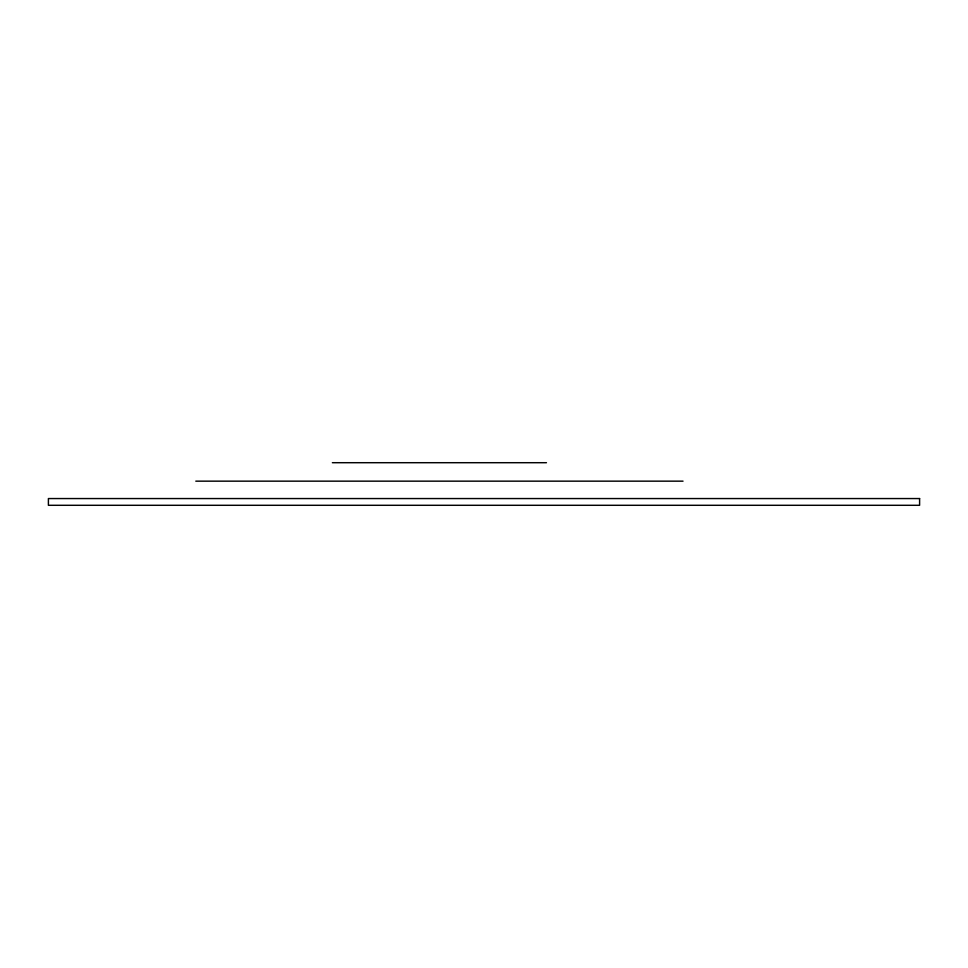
<?xml version="1.0" encoding="UTF-8"?>
<svg xmlns="http://www.w3.org/2000/svg" width="968" height="968" viewBox="0 0 968 968"><rect width="100%" height="100%" fill="white"/><g stroke="black" fill="none" stroke-linecap="round" stroke-linejoin="round"><path stroke-width="1.45" d="M332.375 462.704L546.46 462.704M195.802 481.156L683.033 481.156M919.6 498.556L48.4 498.556L48.4 505.296L919.6 505.296L919.6 498.556"/></g></svg>
